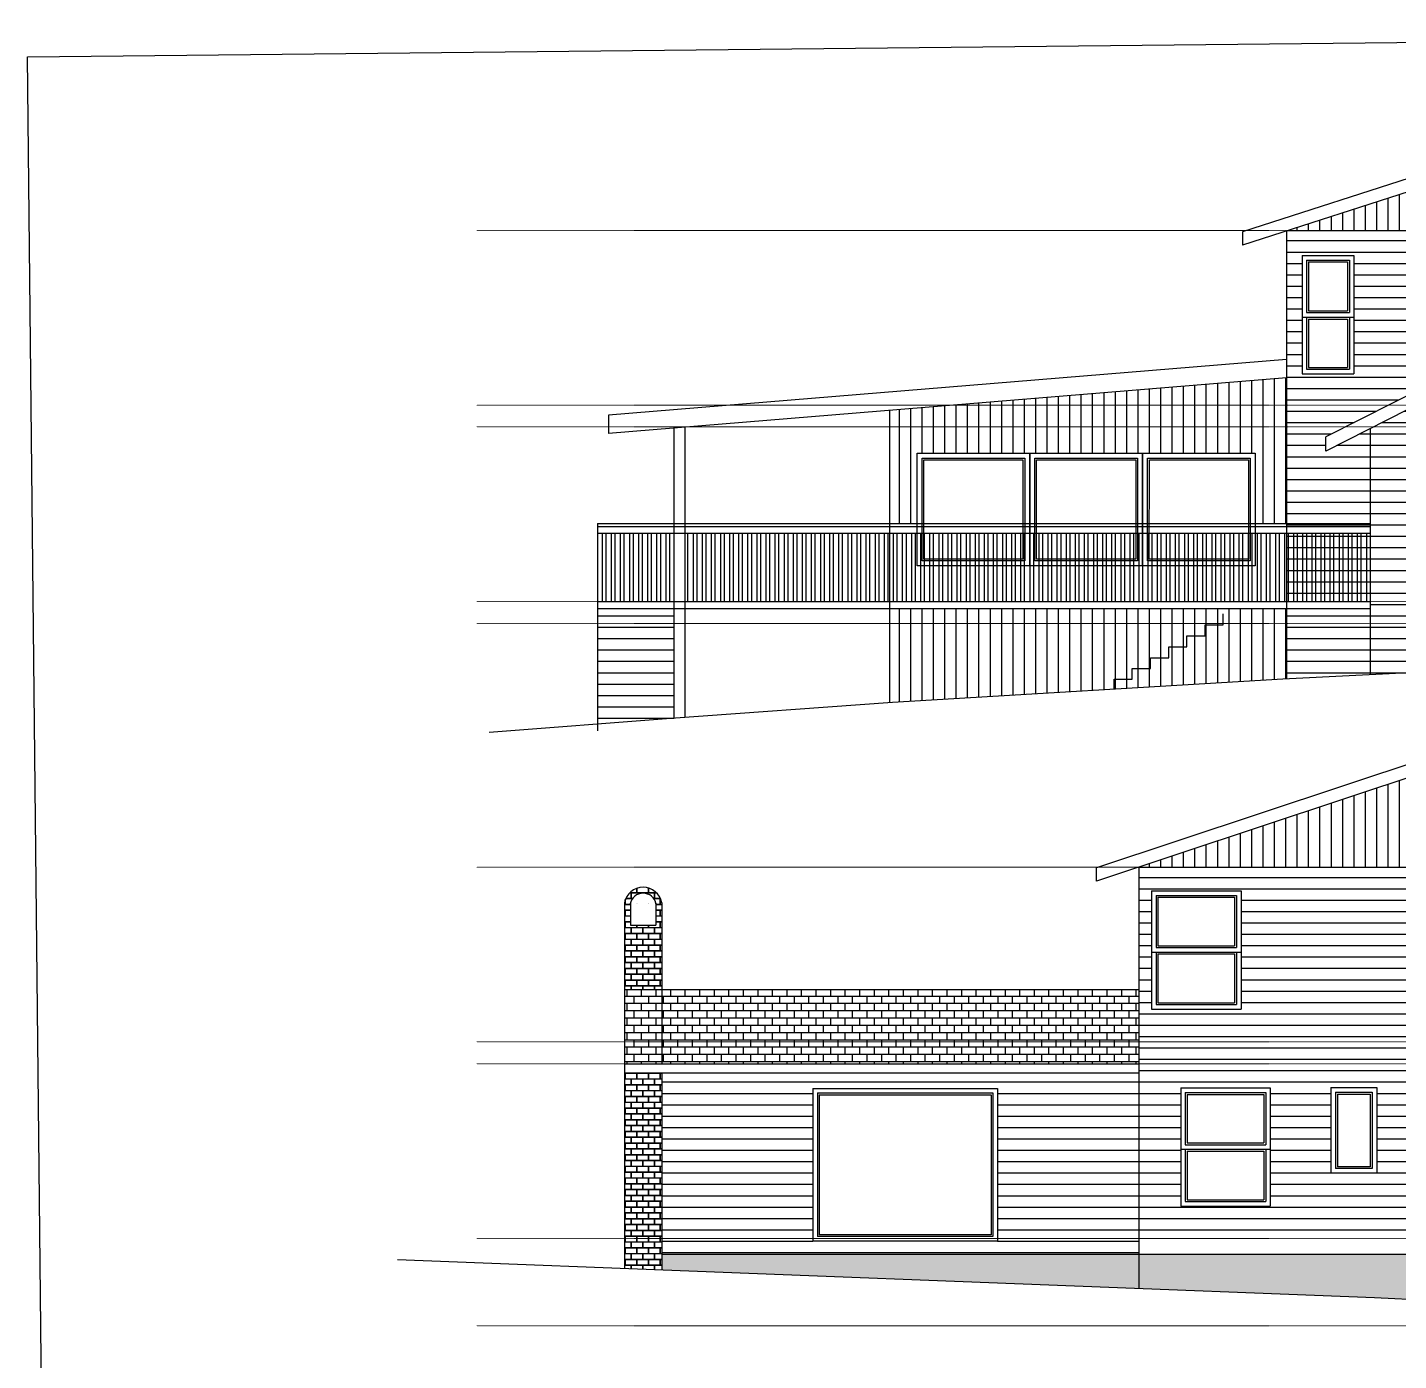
# Model space of a CAD drawing. Header units: inches. Extents: x 1543 to 43489, y -26 to 5775.
# Drawn here: x 7490 to 8244, y 5042 to 5775 of the extents above; entities that cross this region are included whole.
import ezdxf

# ---------------------------------------------------------------- set-up
doc = ezdxf.new("R2010")
doc.units = ezdxf.units.IN
doc.header["$LTSCALE"] = 0.5
doc.header["$MEASUREMENT"] = 0
doc.linetypes.add('Grid Line 1_2_', pattern=[0.875, 0.5, -0.125, 0.125, -0.125])
doc.layers.add('A-GENM', color=13, linetype='Continuous', lineweight=9)
picture_1 = doc.add_image_def('image1.png', size_in_pixel=(1835, 1378))
pattern_1 = [(90, (-27624.061, 3926.181), (-6.25, 0), [])]
pattern_2 = [(180, (-27624.061, 3926.181), (-4e-16, -6.25), [])]

msp = doc.modelspace()

# ---------------------------------------------------------------- hatches: boundary and pattern name
h = msp.add_hatch()
h.set_pattern_fill('ANSI31', scale=50, angle=45)
h.set_pattern_definition(pattern_1)
h.paths.add_polyline_path([(8340.2, 5713.64), (8183.29, 5663.04), (8497.12, 5663.04)])
h = msp.add_hatch()
h.set_pattern_fill('ANSI31', scale=50, angle=135)
h.set_pattern_definition(pattern_2)
h.paths.add_polyline_path([(8438.62, 5654.04), (8493.13, 5654.04), (8493.13, 5567.04), (8497.12, 5567.04), (8497.12, 5663.04), (8183.29, 5663.04), (8182.55, 5662.81), (8182.55, 5567.04), (8238.59, 5567.04), (8300.55, 5598.48), (8362.52, 5567.04), (8438.62, 5567.04)])
h.paths.add_polyline_path([(8379.81, 5649.1), (8425.3, 5649.1), (8425.3, 5584.11), (8379.81, 5584.1)], flags=16)
h.paths.add_polyline_path([(8382.32, 5646.59), (8422.79, 5646.59), (8422.79, 5617), (8382.32, 5617)], flags=0)
h.paths.add_polyline_path([(8383.32, 5645.6), (8421.79, 5645.6), (8421.79, 5617.99), (8383.32, 5617.99)], flags=0)
h.paths.add_polyline_path([(8422.79, 5614.58), (8422.79, 5586.62), (8382.32, 5586.61), (8382.32, 5614.58)], flags=0)
h.paths.add_polyline_path([(8383.32, 5613.58), (8421.79, 5613.58), (8421.79, 5587.61), (8383.32, 5587.6)], flags=0)
h.paths.add_polyline_path([(8219.6, 5584.23), (8191.11, 5584.23), (8191.11, 5649.24), (8219.6, 5649.24)], flags=16)
h.paths.add_polyline_path([(8217.1, 5617.85), (8193.61, 5617.85), (8193.61, 5646.74), (8217.1, 5646.74)], flags=0)
h.paths.add_polyline_path([(8217.1, 5615.35), (8217.1, 5586.73), (8193.61, 5586.73), (8193.61, 5615.35)], flags=0)
h.paths.add_polyline_path([(8216.1, 5618.85), (8194.61, 5618.85), (8194.61, 5645.74), (8216.1, 5645.74)], flags=0)
h.paths.add_polyline_path([(8216.1, 5614.36), (8216.1, 5587.73), (8194.61, 5587.73), (8194.61, 5614.36)], flags=0)
h.paths.add_polyline_path([(8228.46, 5554.06), (8204.17, 5541.73), (8204.17, 5549.58), (8214.94, 5555.04), (8182.55, 5555.04), (8182.55, 5501.88), (8228.46, 5501.88)])
h.paths.add_polyline_path([(8238.59, 5567.04), (8182.55, 5567.04), (8182.55, 5555.04), (8214.94, 5555.04)])
h.paths.add_polyline_path([(8497.12, 5567.04), (8493.13, 5567.04), (8438.62, 5567.04), (8362.52, 5567.04), (8386.17, 5555.04), (8497.12, 5555.04)])
h.paths.add_polyline_path([(8438.21, 5555.04), (8386.17, 5555.04), (8396.94, 5549.58), (8396.94, 5541.73), (8372.26, 5554.25), (8372.26, 5459.03), (8438.21, 5459.03)])
h.paths.add_polyline_path([(8425.3, 5540.91), (8425.3, 5475.91), (8379.81, 5475.9), (8379.81, 5540.91)], flags=16)
h.paths.add_polyline_path([(8422.79, 5538.4), (8422.79, 5508.8), (8382.32, 5508.8), (8382.32, 5538.4)], flags=0)
h.paths.add_polyline_path([(8421.79, 5537.4), (8421.79, 5509.8), (8383.32, 5509.8), (8383.32, 5537.4)], flags=0)
h.paths.add_polyline_path([(8422.79, 5506.38), (8422.79, 5478.42), (8382.32, 5478.41), (8382.32, 5506.38)], flags=0)
h.paths.add_polyline_path([(8421.79, 5505.39), (8421.79, 5479.42), (8383.32, 5479.41), (8383.32, 5505.39)], flags=0)
h.paths.add_polyline_path([(8438.21, 5447.04), (8372.26, 5447.04), (8372.26, 5425.45), (8438.21, 5428.07)])
h.paths.add_polyline_path([(8438.21, 5459.03), (8372.26, 5459.03), (8372.26, 5447.04), (8438.21, 5447.04)])
h.paths.add_polyline_path([(8228.46, 5447.04), (8182.55, 5447.04), (8182.55, 5416.42), (8228.46, 5418.78)])
h.paths.add_polyline_path([(8228.46, 5455.04), (8182.55, 5455.04), (8182.55, 5447.04), (8228.46, 5447.04)])
h = msp.add_hatch()
h.set_pattern_fill('ANSI31', scale=50, angle=135)
h.set_pattern_definition(pattern_2)
h.paths.add_polyline_path([(8300.55, 5590.63), (8254.05, 5567.04), (8347.06, 5567.04)])
h.paths.add_polyline_path([(8347.06, 5567.04), (8254.05, 5567.04), (8230.4, 5555.04), (8370.71, 5555.04)])
h.paths.add_polyline_path([(8372.26, 5554.25), (8370.71, 5555.04), (8230.4, 5555.04), (8204.17, 5541.73), (8204.17, 5549.58), (8214.94, 5555.04), (8182.55, 5555.04), (8182.55, 5459.03), (8228.46, 5459.03), (8228.46, 5455.04), (8182.55, 5455.04), (8182.55, 5447.04), (8372.26, 5447.04)])
h.paths.add_polyline_path([(8318.84, 5541.32), (8318.84, 5496.31), (8281.83, 5496.31), (8281.83, 5541.32)], flags=16)
h.paths.add_polyline_path([(8316.33, 5538.81), (8316.33, 5519.07), (8284.34, 5519.07), (8284.34, 5538.81)], flags=0)
h.paths.add_polyline_path([(8315.33, 5537.82), (8315.33, 5520.07), (8285.33, 5520.07), (8285.33, 5537.82)], flags=0)
h.paths.add_polyline_path([(8316.33, 5516.56), (8316.33, 5498.82), (8284.34, 5498.82), (8284.34, 5516.56)], flags=0)
h.paths.add_polyline_path([(8315.33, 5515.56), (8315.33, 5499.82), (8285.33, 5499.82), (8285.33, 5515.56)], flags=0)
h.paths.add_polyline_path([(8372.26, 5447.04), (8228.46, 5447.04), (8228.46, 5418.78), (8310.28, 5422.99), (8372.26, 5425.45)])
h = msp.add_hatch()
h.set_pattern_fill('ANSI31', scale=50, angle=45)
h.set_pattern_definition(pattern_1)
h.paths.add_polyline_path([(8182.55, 5555.04), (7964.33, 5555.04), (7964.33, 5501.88), (7979.39, 5501.88), (7979.39, 5540.68), (8041.38, 5540.68), (8103.37, 5540.68), (8165.36, 5540.68), (8165.36, 5501.88), (8182.55, 5501.88)])
h.paths.add_polyline_path([(8182.55, 5567.04), (8000.58, 5567.04), (7964.33, 5564.07), (7964.33, 5555.04), (8182.55, 5555.04)])
h.paths.add_polyline_path([(8182.55, 5581.96), (8000.58, 5567.04), (8182.55, 5567.04)])
h.paths.add_polyline_path([(8107.74, 5428.18), (8117.75, 5428.18), (8117.75, 5434.18), (8127.77, 5434.18), (8127.77, 5440.19), (8137.78, 5440.19), (8137.78, 5446.2), (8147.79, 5446.2), (8147.79, 5447.04), (7964.33, 5447.04), (7964.33, 5403.35), (7965.9, 5403.47), (8087.73, 5410.76), (8087.73, 5416.4), (8097.75, 5416.4), (8097.75, 5422.17), (8107.74, 5422.17)])
h.paths.add_polyline_path([(8182.55, 5455.04), (7964.33, 5455.04), (7964.33, 5447.04), (8182.55, 5447.04)])
h.paths.add_polyline_path([(8182.55, 5447.04), (8147.79, 5447.04), (8147.79, 5446.2), (8137.78, 5446.2), (8137.78, 5440.19), (8127.77, 5440.19), (8127.77, 5434.18), (8117.75, 5434.18), (8117.75, 5428.18), (8107.74, 5428.18), (8107.74, 5422.17), (8097.75, 5422.17), (8097.75, 5416.4), (8087.73, 5416.4), (8087.73, 5410.76), (8180.59, 5416.32), (8182.55, 5416.42)])
h = msp.add_hatch()
h.set_pattern_fill('ANSI31', scale=50, angle=135)
h.set_pattern_definition(pattern_2)
h.paths.add_polyline_path([(7845.65, 5447.04), (7803.62, 5447.04), (7803.62, 5391.65), (7843.98, 5394.76), (7845.65, 5394.88)])
h.paths.add_polyline_path([(7845.65, 5455.04), (7803.62, 5455.04), (7803.62, 5447.04), (7845.65, 5447.04)])
h = msp.add_hatch()
h.set_pattern_fill('ANSI31', scale=50, angle=45)
h.set_pattern_definition(pattern_1)
h.paths.add_polyline_path([(8258.55, 5365.23), (8101.27, 5312.96), (8415.84, 5312.96)])
h = msp.add_hatch()
h.set_pattern_fill('ANSI31', scale=50, angle=135)
h.set_pattern_definition(pattern_2)
h.paths.add_polyline_path([(8415.84, 5312.96), (8101.27, 5312.96), (8101.27, 5216.96), (8608.03, 5216.96), (8415.84, 5232.95)])
h.paths.add_polyline_path([(8248.39, 5300.02), (8297.38, 5300.02), (8297.38, 5242.02), (8248.37, 5242.02)], flags=16)
h.paths.add_polyline_path([(8294.87, 5268.64), (8294.87, 5244.53), (8250.89, 5244.53), (8250.89, 5268.64)], flags=0)
h.paths.add_polyline_path([(8251.89, 5267.64), (8293.87, 5267.64), (8293.87, 5245.53), (8251.88, 5245.53)], flags=0)
h.paths.add_polyline_path([(8250.89, 5271.15), (8250.9, 5297.51), (8294.87, 5297.51), (8294.87, 5271.15)], flags=0)
h.paths.add_polyline_path([(8251.89, 5272.15), (8251.89, 5296.51), (8293.87, 5296.51), (8293.87, 5272.15)], flags=0)
h.paths.add_polyline_path([(8157.54, 5235.01), (8108.28, 5235.01), (8108.28, 5300.02), (8157.54, 5300.02)], flags=16)
h.paths.add_polyline_path([(8155.03, 5266.33), (8155.03, 5237.52), (8110.79, 5237.52), (8110.79, 5266.33)], flags=0)
h.paths.add_polyline_path([(8154.03, 5238.52), (8111.79, 5238.52), (8111.79, 5265.33), (8154.03, 5265.33)], flags=0)
h.paths.add_polyline_path([(8155.03, 5268.84), (8110.79, 5268.84), (8110.79, 5297.51), (8155.03, 5297.51)], flags=0)
h.paths.add_polyline_path([(8154.03, 5269.84), (8111.79, 5269.84), (8111.79, 5296.51), (8154.03, 5296.51)], flags=0)
h.paths.add_polyline_path([(8359.25, 5300.02), (8408.24, 5300.02), (8408.24, 5242.02), (8359.23, 5242.02)], flags=16)
h.paths.add_polyline_path([(8405.73, 5268.64), (8405.73, 5244.53), (8361.74, 5244.53), (8361.75, 5268.64)], flags=0)
h.paths.add_polyline_path([(8361.75, 5271.15), (8361.76, 5297.51), (8405.73, 5297.51), (8405.73, 5271.15)], flags=0)
h.paths.add_polyline_path([(8362.74, 5267.64), (8404.73, 5267.64), (8404.73, 5245.53), (8362.74, 5245.53)], flags=0)
h.paths.add_polyline_path([(8362.75, 5272.15), (8362.75, 5296.51), (8404.73, 5296.51), (8404.73, 5272.15)], flags=0)
h.paths.add_polyline_path([(8608.03, 5216.96), (8101.27, 5216.96), (8101.27, 5204.96), (8752.17, 5204.96)])
h.paths.add_polyline_path([(8722.79, 5204.96), (8101.27, 5204.96), (8101.27, 5108.95), (8722.79, 5108.95)])
h.paths.add_polyline_path([(8342.26, 5138.54), (8295.27, 5138.54), (8295.27, 5191.79), (8342.26, 5191.79)], flags=16)
h.paths.add_polyline_path([(8339.75, 5141.05), (8297.78, 5141.05), (8297.78, 5189.28), (8339.75, 5189.28)], flags=0)
h.paths.add_polyline_path([(8338.76, 5142.05), (8298.78, 5142.05), (8298.78, 5188.28), (8338.76, 5188.28)], flags=0)
h.paths.add_polyline_path([(8511.15, 5191.79), (8552.42, 5191.79), (8552.42, 5138.53), (8511.15, 5138.53)], flags=16)
h.paths.add_polyline_path([(8513.66, 5189.28), (8549.9, 5189.28), (8549.9, 5141.04), (8513.66, 5141.04)], flags=0)
h.paths.add_polyline_path([(8514.66, 5188.28), (8548.91, 5188.28), (8548.91, 5142.03), (8514.66, 5142.03)], flags=0)
h.paths.add_polyline_path([(8277.25, 5144.85), (8252.12, 5144.85), (8252.12, 5191.83), (8277.25, 5191.83)], flags=16)
h.paths.add_polyline_path([(8274.74, 5147.36), (8254.63, 5147.36), (8254.63, 5189.32), (8274.74, 5189.32)], flags=0)
h.paths.add_polyline_path([(8273.75, 5148.35), (8255.62, 5148.35), (8255.62, 5188.33), (8273.75, 5188.33)], flags=0)
h.paths.add_polyline_path([(8232.12, 5144.85), (8206.98, 5144.85), (8206.98, 5191.83), (8232.12, 5191.83)], flags=16)
h.paths.add_polyline_path([(8229.61, 5147.36), (8209.49, 5147.36), (8209.49, 5189.32), (8229.61, 5189.32)], flags=0)
h.paths.add_polyline_path([(8228.61, 5148.35), (8210.49, 5148.35), (8210.49, 5188.33), (8228.61, 5188.33)], flags=0)
h.paths.add_polyline_path([(8643.63, 5191.79), (8684.9, 5191.79), (8684.9, 5138.53), (8643.63, 5138.53)], flags=16)
h.paths.add_polyline_path([(8646.14, 5189.28), (8682.39, 5189.28), (8682.39, 5141.04), (8646.14, 5141.04)], flags=0)
h.paths.add_polyline_path([(8647.14, 5188.28), (8681.39, 5188.28), (8681.39, 5142.03), (8647.14, 5142.03)], flags=0)
h.paths.add_polyline_path([(8173.61, 5126.64), (8124.35, 5126.64), (8124.35, 5191.65), (8173.61, 5191.65)], flags=16)
h.paths.add_polyline_path([(8171.1, 5157.96), (8171.1, 5129.15), (8126.86, 5129.15), (8126.86, 5157.96)], flags=0)
h.paths.add_polyline_path([(8171.1, 5160.47), (8126.86, 5160.47), (8126.86, 5189.14), (8171.1, 5189.14)], flags=0)
h.paths.add_polyline_path([(8170.1, 5130.15), (8127.86, 5130.15), (8127.86, 5156.97), (8170.1, 5156.97)], flags=0)
h.paths.add_polyline_path([(8170.1, 5161.47), (8127.86, 5161.47), (8127.86, 5188.15), (8170.1, 5188.15)], flags=0)
h = msp.add_hatch()
h.set_pattern_fill('AR-B816C', color=247, scale=0.4)
h.set_pattern_definition([(0, (-27624.061, 3926.1807), (3.2, 3.2), [6.25, -0.15]), (0, (-27627.261, 3926.3307), (3.2, 3.2), [6.25, -0.15]), (90, (-27624.061, 3926.1807), (-3.2, 3.2), [-3.35, 3.05]), (90, (-27624.211, 3926.1807), (-3.2, 3.2), [-3.35, 3.05])])
edge = h.paths.add_edge_path()
edge.add_arc((7828.78, 5291.52), 10.43, 10.3945, 169.6055)
edge.add_line((7818.52, 5293.4), (7818.52, 5245.58))
edge.add_line((7818.52, 5245.58), (7839.04, 5245.58))
edge.add_line((7839.04, 5245.58), (7839.04, 5293.4))
edge = h.paths.add_edge_path(flags=16)
edge.add_line((7821.77, 5281.23), (7821.77, 5293.08))
edge.add_arc((7828.78, 5291.52), 7.19, 12.52956, 167.47044, ccw=False)
edge.add_line((7835.8, 5293.08), (7835.8, 5281.23))
edge.add_line((7835.8, 5281.23), (7821.77, 5281.23))
h.paths.add_polyline_path([(7839.04, 5199.95), (7818.52, 5199.95), (7818.52, 5108.95), (7839.04, 5108.95)])
h.paths.add_polyline_path([(7839.04, 5108.95), (7818.52, 5108.95), (7818.52, 5092.28), (7839, 5091.49), (7839.04, 5096.22), (7839.04, 5100.06)])
h = msp.add_hatch()
h.set_pattern_fill('AR-B816', color=247, scale=0.5)
h.set_pattern_definition([(0, (-27624.061, 3926.1807), (0, 4), []), (90, (-27624.061, 3926.1807), (-4, 4), [4, -4])])
h.paths.add_polyline_path([(8101.27, 5245.58), (7839.04, 5245.58), (7839.04, 5216.96), (8101.27, 5216.96)])
h.paths.add_polyline_path([(8101.27, 5216.96), (7839.04, 5216.96), (7839.04, 5204.96), (8101.27, 5204.96)])
h.paths.add_polyline_path([(7839.04, 5216.96), (7818.52, 5216.96), (7818.52, 5204.96), (7839.04, 5204.96)])
h.paths.add_polyline_path([(7839.04, 5245.58), (7818.52, 5245.58), (7818.52, 5216.96), (7839.04, 5216.96)])
h = msp.add_hatch()
h.set_pattern_fill('ANSI31', scale=50, angle=135)
h.set_pattern_definition(pattern_2)
h.paths.add_polyline_path([(7839.04, 5108.95), (7922.11, 5108.95), (7922.11, 5191.44), (8023.6, 5191.44), (8023.6, 5108.95), (8101.27, 5108.95), (8101.27, 5199.95), (7839.04, 5199.95)])
h.paths.add_polyline_path([(7839.04, 5108.95), (7839.04, 5100.06), (8101.27, 5100.06), (8101.27, 5108.95), (8023.6, 5108.95), (8023.6, 5107.43), (7922.11, 5107.43), (7922.11, 5108.95)])
h = msp.add_hatch()
h.set_pattern_fill('AR-CONC', scale=0.4)
h.set_pattern_definition([(50, (-27624.061, 3926.1807), (2.86904073, -0.25100854), [0.3, -3.3]), (355, (-27624.061, 3926.1807), (-0.55500533, 3.00876853), [0.24, -2.64]), (100.4514445, (-27623.8218, 3926.1598), (2.31403539, 2.75775996), [0.25496077, -2.80456845]), (46.1842, (-27624.061, 3926.9807), (4.26896532, -0.66207712), [0.45, -4.95]), (96.635635, (-27623.705, 3926.9256), (3.7386478, 3.8964744), [0.38244137, -4.20685504]), (351.184164, (-27624.061, 3926.9807), (3.7386478, 3.8964744), [0.36, -3.96]), (21, (-27623.661, 3926.7807), (2.38762821, -1.61047556), [0.3, -3.3]), (326, (-27623.661, 3926.7807), (0.97326133, 2.90060018), [0.24, -2.64]), (71.451445, (-27623.462, 3926.6465), (3.3608895, 1.29012461), [0.25496076, -2.80456845]), (37.5, (-27624.0609, 3926.1807), (0.04863942, 1.331575415), [0, -2.608, 0, -2.68, 0, -2.65]), (7.5, (-27624.061, 3926.1807), (1.05227815, 1.57764685), [0, -1.528, 0, -2.548, 0, -1.01]), (327.5, (-27624.9529, 3926.1807), (2.135289745, -0.090219487), [0, -1, 0, -3.12, 0, -4.14]), (317.5, (-27625.353, 3926.1807), (2.33274468, 0.40041993), [0, -1.3, 0, -2.072, 0, -2.94])])
h.paths.add_polyline_path([(8722.79, 5100.06), (8101.27, 5100.06), (8101.27, 5081.3), (8230.98, 5076.27), (8527.56, 5060.95), (8722.79, 5060.95)])
h.paths.add_polyline_path([(8101.27, 5100.06), (7839.04, 5100.06), (7839.04, 5091.49), (8101.27, 5081.3)])
h.paths.add_polyline_path([(8722.79, 5060.95), (8527.56, 5060.95), (8586.2, 5057.93), (8722.79, 5047.88)])

# ---------------------------------------------------------------- linework, layer by layer
at = {"color": 2}
for p, q in [((8340.2, 5720.98), (8158.42, 5662.37)), ((8340.2, 5713.64), (8158.42, 5655.02)), ((8158.42, 5662.37), (8158.42, 5655.02)), ((8182.55, 5663.04), (8182.55, 5416.42)), ((8183.29, 5663.04), (8506.02, 5663.04)), ((8191.11, 5649.24), (8219.6, 5649.24)), ((8191.11, 5649.24), (8191.11, 5584.23)), ((8219.6, 5649.24), (8219.6, 5584.23)), ((8193.61, 5646.74), (8193.61, 5617.85)), ((8193.61, 5646.74), (8217.1, 5646.74)), ((8194.61, 5645.74), (8194.61, 5618.85)), ((8194.61, 5645.74), (8216.1, 5645.74)), ((8216.1, 5645.74), (8216.1, 5618.85)), ((8217.1, 5646.74), (8217.1, 5617.85)), ((8193.61, 5617.85), (8217.1, 5617.85)), ((8194.61, 5618.85), (8216.1, 5618.85)), ((8191.11, 5615.35), (8219.6, 5615.35)), ((8193.61, 5615.35), (8193.61, 5586.73)), ((8194.61, 5614.36), (8194.61, 5587.73)), ((8194.61, 5614.36), (8216.1, 5614.36)), ((8216.1, 5614.36), (8216.1, 5587.73)), ((8217.1, 5615.35), (8217.1, 5586.73)), ((8300.55, 5598.48), (8204.17, 5549.58)), ((8182.55, 5592.01), (7809.77, 5561.44)), ((8193.61, 5586.73), (8217.1, 5586.73)), ((8194.61, 5587.73), (8216.1, 5587.73)), ((8300.55, 5590.63), (8204.17, 5541.73)), ((8182.55, 5581.96), (7809.77, 5551.39)), ((8191.11, 5584.23), (8219.6, 5584.23)), ((7964.33, 5564.07), (7964.33, 5403.35)), ((7809.77, 5561.44), (7809.77, 5551.39)), ((7845.65, 5554.12), (7845.65, 5394.88)), ((7851.64, 5554.55), (7851.64, 5395.31)), ((8204.17, 5541.73), (8204.17, 5549.58)), ((8228.46, 5554.06), (8228.46, 5418.78)), ((7979.38, 5478.68), (7979.39, 5540.68)), ((7979.39, 5540.68), (8041.38, 5540.68)), ((7982.14, 5481.44), (7982.15, 5537.93)), ((7982.15, 5537.93), (8038.62, 5537.93)), ((7983.13, 5482.43), (7983.14, 5536.93)), ((7983.14, 5536.93), (8037.63, 5536.93)), ((8037.63, 5536.93), (8037.63, 5482.43)), ((8038.62, 5537.93), (8038.62, 5481.44)), ((8041.37, 5478.68), (8041.38, 5540.68)), ((8041.38, 5540.68), (8041.38, 5478.68)), ((8041.38, 5540.68), (8103.37, 5540.68)), ((8044.13, 5481.44), (8044.14, 5537.93)), ((8044.14, 5537.93), (8100.61, 5537.93)), ((8045.12, 5482.43), (8045.13, 5536.93)), ((8045.13, 5536.93), (8099.62, 5536.93)), ((8099.62, 5536.93), (8099.62, 5482.43)), ((8100.61, 5537.93), (8100.61, 5481.44)), ((8103.36, 5478.68), (8103.37, 5540.68)), ((8103.37, 5540.68), (8103.37, 5478.68)), ((8103.37, 5540.68), (8165.36, 5540.68)), ((8106.12, 5481.44), (8106.13, 5537.93)), ((8106.13, 5537.93), (8162.6, 5537.93)), ((8107.11, 5482.43), (8107.12, 5536.93)), ((8107.12, 5536.93), (8161.61, 5536.93)), ((8161.61, 5536.93), (8161.61, 5482.43)), ((8162.6, 5537.93), (8162.6, 5481.44)), ((8165.36, 5540.68), (8165.36, 5478.68)), ((7803.62, 5501.88), (7803.62, 5388)), ((8228.47, 5496.37), (8228.47, 5459.03)), ((8038.62, 5481.44), (7982.14, 5481.44)), ((8037.63, 5482.43), (7983.13, 5482.43)), ((8100.61, 5481.44), (8044.13, 5481.44)), ((8099.62, 5482.43), (8045.12, 5482.43)), ((8162.6, 5481.44), (8106.12, 5481.44)), ((8161.61, 5482.43), (8107.11, 5482.43)), ((8041.38, 5478.68), (7979.38, 5478.68)), ((8103.37, 5478.68), (8041.37, 5478.68)), ((8165.36, 5478.68), (8103.36, 5478.68)), ((8228.46, 5459.03), (8228.46, 5455.04)), ((8147.79, 5446.2), (8147.79, 5452.2)), ((8137.78, 5440.19), (8137.78, 5446.2)), ((8137.78, 5446.2), (8147.79, 5446.2)), ((8127.77, 5434.18), (8127.77, 5440.19)), ((8127.77, 5440.19), (8137.78, 5440.19)), ((8117.75, 5428.18), (8117.75, 5434.18)), ((8117.75, 5434.18), (8127.77, 5434.18)), ((8097.75, 5416.4), (8097.75, 5422.17)), ((8097.75, 5422.17), (8107.74, 5422.17)), ((8107.74, 5422.17), (8107.74, 5428.18)), ((8107.74, 5428.18), (8117.75, 5428.18)), ((8310.28, 5422.99), (8180.59, 5416.32)), ((8180.59, 5416.32), (7965.9, 5403.47)), ((8087.73, 5410.76), (8087.73, 5416.4)), ((8087.73, 5416.4), (8097.75, 5416.4)), ((7965.9, 5403.47), (7843.98, 5394.76)), ((7843.98, 5394.76), (7744.16, 5387.06)), ((8258.55, 5372.61), (8078.07, 5312.63)), ((8258.55, 5365.23), (8078.07, 5305.25)), ((8078.07, 5305.25), (8078.07, 5312.63)), ((8101.27, 5312.96), (8101.27, 5081.3)), ((8101.27, 5312.96), (8415.84, 5312.96)), ((7818.52, 5293.4), (7818.52, 5092.28)), ((7821.77, 5293.4), (7821.77, 5281.23)), ((7835.8, 5293.4), (7835.8, 5281.23)), ((7839.04, 5293.4), (7839.04, 5204.96)), ((8108.28, 5300.02), (8157.54, 5300.02)), ((8108.28, 5300.02), (8108.28, 5235.01)), ((8110.79, 5297.51), (8110.79, 5268.84)), ((8110.79, 5297.51), (8155.03, 5297.51)), ((8111.79, 5296.51), (8111.79, 5269.84)), ((8111.79, 5296.51), (8154.03, 5296.51)), ((8154.03, 5296.51), (8154.03, 5269.84)), ((8155.03, 5297.51), (8155.03, 5268.84)), ((8157.54, 5300.02), (8157.54, 5235.02)), ((7821.77, 5281.23), (7835.8, 5281.23)), ((8108.28, 5266.33), (8157.54, 5266.33)), ((8110.79, 5268.84), (8155.03, 5268.84)), ((8110.79, 5266.33), (8110.79, 5237.52)), ((8111.79, 5269.84), (8154.03, 5269.84)), ((8111.79, 5265.33), (8154.03, 5265.33)), ((8111.79, 5265.33), (8111.79, 5238.52)), ((8154.03, 5265.33), (8154.03, 5238.52)), ((8155.03, 5266.33), (8155.03, 5237.52)), ((8101.27, 5245.58), (7818.52, 5245.58)), ((8108.28, 5235.01), (8157.54, 5235.01)), ((8110.79, 5237.52), (8155.03, 5237.52)), ((8111.79, 5238.52), (8154.03, 5238.52)), ((7818.52, 5204.96), (8101.27, 5204.96)), ((7818.52, 5199.95), (8101.27, 5199.95)), ((7839.04, 5199.95), (7839.04, 5091.49)), ((7922.11, 5191.44), (8023.6, 5191.44)), ((7922.11, 5191.44), (7922.11, 5107.43)), ((7924.62, 5188.93), (8021.09, 5188.93)), ((7924.62, 5188.93), (7924.62, 5109.94)), ((7925.61, 5187.94), (8020.1, 5187.94)), ((7925.61, 5187.94), (7925.61, 5110.94)), ((8020.1, 5187.94), (8020.1, 5110.94)), ((8021.09, 5188.93), (8021.09, 5109.94)), ((8023.6, 5191.44), (8023.6, 5107.43)), ((8124.35, 5191.65), (8173.61, 5191.65)), ((8124.35, 5191.65), (8124.35, 5126.64)), ((8126.86, 5189.14), (8171.1, 5189.14)), ((8126.86, 5189.14), (8126.86, 5160.47)), ((8127.86, 5188.15), (8170.1, 5188.15)), ((8127.86, 5188.15), (8127.86, 5161.47)), ((8170.1, 5188.15), (8170.1, 5161.47)), ((8171.1, 5189.14), (8171.1, 5160.47)), ((8173.61, 5191.65), (8173.61, 5126.66)), ((8206.98, 5191.83), (8232.12, 5191.83)), ((8206.98, 5191.83), (8206.98, 5144.85)), ((8209.49, 5189.32), (8209.49, 5147.36)), ((8209.49, 5189.32), (8229.61, 5189.32)), ((8210.49, 5188.33), (8210.49, 5148.35)), ((8210.49, 5188.33), (8228.61, 5188.33)), ((8228.61, 5188.33), (8228.61, 5148.35)), ((8229.61, 5189.32), (8229.61, 5147.36)), ((8232.12, 5191.83), (8232.12, 5144.85)), ((8124.35, 5157.96), (8173.61, 5157.96)), ((8126.86, 5160.47), (8171.1, 5160.47)), ((8126.86, 5157.96), (8126.86, 5129.15)), ((8127.86, 5161.47), (8170.1, 5161.47)), ((8127.86, 5156.97), (8127.86, 5130.15)), ((8127.86, 5156.97), (8170.1, 5156.97)), ((8170.1, 5156.97), (8170.1, 5130.15)), ((8171.1, 5157.96), (8171.1, 5129.15)), ((8232.12, 5144.85), (8206.98, 5144.85)), ((8229.61, 5147.36), (8209.49, 5147.36)), ((8228.61, 5148.35), (8210.49, 5148.35)), ((8126.86, 5129.15), (8171.1, 5129.15)), ((8127.86, 5130.15), (8170.1, 5130.15)), ((8124.35, 5126.64), (8173.61, 5126.64)), ((8023.6, 5107.43), (7922.11, 5107.43)), ((8021.09, 5109.94), (7924.62, 5109.94)), ((8020.1, 5110.94), (7925.61, 5110.94)), ((8230.98, 5076.27), (7693.66, 5097.13)), ((8722.79, 5100.06), (7839.04, 5100.06)), ((8586.2, 5057.93), (8230.98, 5076.27))]:
    msp.add_line(p, q, dxfattribs=at)
at = {"color": 233}
for p, q in [((7803.62, 5501.88), (8228.46, 5501.88)), ((7803.62, 5500.37), (8228.46, 5500.37)), ((8228.46, 5496.37), (7803.62, 5496.37)), ((7806.2, 5496.37), (7806.2, 5459.03)), ((7808.22, 5496.37), (7808.22, 5459.03)), ((7811.21, 5496.37), (7811.21, 5459.03)), ((7813.23, 5496.37), (7813.23, 5459.03)), ((7816.2, 5496.37), (7816.2, 5459.03)), ((7818.22, 5496.37), (7818.22, 5459.03)), ((7821.2, 5496.37), (7821.2, 5459.03)), ((7821.2, 5496.37), (7821.2, 5459.03)), ((7823.23, 5496.37), (7823.23, 5459.03)), ((7823.23, 5496.37), (7823.23, 5459.03)), ((7826.21, 5496.37), (7826.21, 5459.03)), ((7828.24, 5496.37), (7828.24, 5459.03)), ((7831.2, 5496.37), (7831.2, 5459.03)), ((7833.23, 5496.37), (7833.23, 5459.03)), ((7836.21, 5496.37), (7836.21, 5459.03)), ((7838.24, 5496.37), (7838.24, 5459.03)), ((7841.22, 5496.37), (7841.22, 5459.03)), ((7843.25, 5496.37), (7843.25, 5459.03)), ((7853.25, 5496.37), (7853.25, 5459.03)), ((7853.25, 5496.37), (7853.25, 5459.03)), ((7856.23, 5496.37), (7856.23, 5459.03)), ((7858.26, 5496.37), (7858.26, 5459.03)), ((7861.22, 5496.37), (7861.22, 5459.03)), ((7863.25, 5496.37), (7863.25, 5459.03)), ((7866.23, 5496.37), (7866.23, 5459.03)), ((7868.26, 5496.37), (7868.26, 5459.03)), ((7871.24, 5496.37), (7871.24, 5459.03)), ((7873.27, 5496.37), (7873.27, 5459.03)), ((7876.23, 5496.37), (7876.23, 5459.03)), ((7878.26, 5496.37), (7878.26, 5459.03)), ((7881.24, 5496.37), (7881.24, 5459.03)), ((7883.27, 5496.37), (7883.27, 5459.03)), ((7886.25, 5496.37), (7886.25, 5459.03)), ((7888.28, 5496.37), (7888.28, 5459.03)), ((7891.24, 5496.37), (7891.24, 5459.03)), ((7893.27, 5496.37), (7893.27, 5459.03)), ((7896.25, 5496.37), (7896.25, 5459.03)), ((7896.25, 5496.37), (7896.25, 5459.03)), ((7898.28, 5496.37), (7898.28, 5459.03)), ((7898.28, 5496.37), (7898.28, 5459.03)), ((7901.26, 5496.37), (7901.26, 5459.03)), ((7903.28, 5496.37), (7903.28, 5459.03)), ((7906.25, 5496.37), (7906.25, 5459.03)), ((7908.27, 5496.37), (7908.27, 5459.03)), ((7911.26, 5496.37), (7911.26, 5459.03)), ((7913.28, 5496.37), (7913.28, 5459.03)), ((7916.27, 5496.37), (7916.27, 5459.03)), ((7918.29, 5496.37), (7918.29, 5459.03)), ((7921.26, 5496.37), (7921.26, 5459.03)), ((7923.28, 5496.37), (7923.28, 5459.03)), ((7926.27, 5496.37), (7926.27, 5459.03)), ((7928.29, 5496.37), (7928.29, 5459.03)), ((7931.27, 5496.37), (7931.27, 5459.03)), ((7933.3, 5496.37), (7933.3, 5459.03)), ((7936.26, 5496.37), (7936.26, 5459.03)), ((7938.29, 5496.37), (7938.29, 5459.03)), ((7941.27, 5496.37), (7941.27, 5459.03)), ((7941.27, 5496.37), (7941.27, 5459.03)), ((7943.3, 5496.37), (7943.3, 5459.03)), ((7943.3, 5496.37), (7943.3, 5459.03)), ((7946.28, 5496.37), (7946.28, 5459.03)), ((7948.31, 5496.37), (7948.31, 5459.03)), ((7951.27, 5496.37), (7951.27, 5459.03)), ((7953.3, 5496.37), (7953.3, 5459.03)), ((7956.28, 5496.37), (7956.28, 5459.03)), ((7958.31, 5496.37), (7958.31, 5459.03)), ((7961.29, 5496.37), (7961.29, 5459.03)), ((7963.32, 5496.37), (7963.32, 5459.03)), ((7966.28, 5496.37), (7966.28, 5459.03)), ((7968.31, 5496.37), (7968.31, 5459.03)), ((7971.29, 5496.37), (7971.29, 5459.03)), ((7973.32, 5496.37), (7973.32, 5459.03)), ((7976.3, 5496.37), (7976.3, 5459.03)), ((7978.33, 5496.37), (7978.33, 5459.03)), ((7981.29, 5496.37), (7981.29, 5459.03)), ((7983.32, 5496.37), (7983.32, 5459.03)), ((7986.3, 5496.37), (7986.3, 5459.03)), ((7986.3, 5496.37), (7986.3, 5459.03)), ((7988.33, 5496.37), (7988.33, 5459.03)), ((7988.33, 5496.37), (7988.33, 5459.03)), ((7991.31, 5496.37), (7991.31, 5459.03)), ((7993.34, 5496.37), (7993.34, 5459.03)), ((7996.3, 5496.37), (7996.3, 5459.03)), ((7998.33, 5496.37), (7998.33, 5459.03)), ((8001.31, 5496.37), (8001.31, 5459.03)), ((8003.34, 5496.37), (8003.34, 5459.03)), ((8006.32, 5496.37), (8006.32, 5459.03)), ((8008.35, 5496.37), (8008.35, 5459.03)), ((8011.31, 5496.37), (8011.31, 5459.03)), ((8013.34, 5496.37), (8013.34, 5459.03)), ((8016.32, 5496.37), (8016.32, 5459.03)), ((8018.34, 5496.37), (8018.34, 5459.03)), ((8021.33, 5496.37), (8021.33, 5459.03)), ((8023.35, 5496.37), (8023.35, 5459.03)), ((8026.32, 5496.37), (8026.32, 5459.03)), ((8028.34, 5496.37), (8028.34, 5459.03)), ((8031.33, 5496.37), (8031.33, 5459.03)), ((8031.33, 5496.37), (8031.33, 5459.03)), ((8033.35, 5496.37), (8033.35, 5459.03)), ((8033.35, 5496.37), (8033.35, 5459.03)), ((8036.34, 5496.37), (8036.34, 5459.03)), ((8038.36, 5496.37), (8038.36, 5459.03)), ((8041.33, 5496.37), (8041.33, 5459.03)), ((8043.35, 5496.37), (8043.35, 5459.03)), ((8046.33, 5496.37), (8046.33, 5459.03)), ((8048.36, 5496.37), (8048.36, 5459.03)), ((8051.34, 5496.37), (8051.34, 5459.03)), ((8053.37, 5496.37), (8053.37, 5459.03)), ((8056.33, 5496.37), (8056.33, 5459.03)), ((8058.36, 5496.37), (8058.36, 5459.03)), ((8061.34, 5496.37), (8061.34, 5459.03)), ((8063.37, 5496.37), (8063.37, 5459.03)), ((8066.35, 5496.37), (8066.35, 5459.03)), ((8068.38, 5496.37), (8068.38, 5459.03)), ((8071.34, 5496.37), (8071.34, 5459.03)), ((8073.37, 5496.37), (8073.37, 5459.03)), ((8076.35, 5496.37), (8076.35, 5459.03)), ((8076.35, 5496.37), (8076.35, 5459.03)), ((8078.38, 5496.37), (8078.38, 5459.03)), ((8078.38, 5496.37), (8078.38, 5459.03)), ((8081.36, 5496.37), (8081.36, 5459.03)), ((8083.39, 5496.37), (8083.39, 5459.03)), ((8086.35, 5496.37), (8086.35, 5459.03)), ((8088.38, 5496.37), (8088.38, 5459.03)), ((8091.36, 5496.37), (8091.36, 5459.03)), ((8093.39, 5496.37), (8093.39, 5459.03)), ((8096.37, 5496.37), (8096.37, 5459.03)), ((8098.4, 5496.37), (8098.4, 5459.03)), ((8101.36, 5496.37), (8101.36, 5459.03)), ((8103.39, 5496.37), (8103.39, 5459.03)), ((8106.37, 5496.37), (8106.37, 5459.03)), ((8108.4, 5496.37), (8108.4, 5459.03)), ((8111.38, 5496.37), (8111.38, 5459.03)), ((8113.41, 5496.37), (8113.41, 5459.03)), ((8116.37, 5496.37), (8116.37, 5459.03)), ((8118.4, 5496.37), (8118.4, 5459.03)), ((8121.38, 5496.37), (8121.38, 5459.03)), ((8121.38, 5496.37), (8121.38, 5459.03)), ((8123.4, 5496.37), (8123.4, 5459.03)), ((8123.4, 5496.37), (8123.4, 5459.03)), ((8126.39, 5496.37), (8126.39, 5459.03)), ((8128.41, 5496.37), (8128.41, 5459.03)), ((8131.38, 5496.37), (8131.38, 5459.03)), ((8133.4, 5496.37), (8133.4, 5459.03)), ((8136.39, 5496.37), (8136.39, 5459.03)), ((8138.41, 5496.37), (8138.41, 5459.03)), ((8141.4, 5496.37), (8141.4, 5459.03)), ((8143.42, 5496.37), (8143.42, 5459.03)), ((8146.39, 5496.37), (8146.39, 5459.03)), ((8148.41, 5496.37), (8148.41, 5459.03)), ((8151.39, 5496.37), (8151.39, 5459.03)), ((8153.42, 5496.37), (8153.42, 5459.03)), ((8156.4, 5496.37), (8156.4, 5459.03)), ((8158.43, 5496.37), (8158.43, 5459.03)), ((8161.39, 5496.37), (8161.39, 5459.03)), ((8163.42, 5496.37), (8163.42, 5459.03)), ((8166.4, 5496.37), (8166.4, 5459.03)), ((8166.4, 5496.37), (8166.4, 5459.03)), ((8168.43, 5496.37), (8168.43, 5459.03)), ((8168.43, 5496.37), (8168.43, 5459.03)), ((8171.41, 5496.37), (8171.41, 5459.03)), ((8173.44, 5496.37), (8173.44, 5459.03)), ((8176.4, 5496.37), (8176.4, 5459.03)), ((8178.43, 5496.37), (8178.43, 5459.03)), ((8181.41, 5496.37), (8181.41, 5459.03)), ((8183.44, 5496.37), (8183.44, 5459.03)), ((8186.42, 5496.37), (8186.42, 5459.03)), ((8188.45, 5496.37), (8188.45, 5459.03)), ((8191.41, 5496.37), (8191.41, 5459.03)), ((8193.44, 5496.37), (8193.44, 5459.03)), ((8196.42, 5496.37), (8196.42, 5459.03)), ((8198.45, 5496.37), (8198.45, 5459.03)), ((8201.43, 5496.37), (8201.43, 5459.03)), ((8203.46, 5496.37), (8203.46, 5459.03)), ((8206.42, 5496.37), (8206.42, 5459.03)), ((8208.45, 5496.37), (8208.45, 5459.03)), ((8211.43, 5496.37), (8211.43, 5459.03)), ((8211.43, 5496.37), (8211.43, 5459.03)), ((8213.46, 5496.37), (8213.46, 5459.03)), ((8213.46, 5496.37), (8213.46, 5459.03)), ((8216.44, 5496.37), (8216.44, 5459.03)), ((8218.47, 5496.37), (8218.47, 5459.03)), ((8221.43, 5496.37), (8221.43, 5459.03)), ((8223.46, 5496.37), (8223.46, 5459.03)), ((8226.44, 5496.37), (8226.44, 5459.03)), ((7803.62, 5459.03), (8228.46, 5459.03)), ((8228.46, 5455.04), (7803.62, 5455.04))]:
    msp.add_line(p, q, dxfattribs=at)
at = {"color": 2}
for radius in [10.43, 7.19]:
    msp.add_arc((7828.78, 5291.52), radius, 10.3945, 169.6055, dxfattribs=at)
at = {"layer": 'A-GENM', "linetype": 'Grid Line 1_2_'}
for p, q in [((8858.66, 5663.04), (7737.12, 5663.04)), ((8858.66, 5567.04), (7737.12, 5567.04)), ((8858.66, 5555.04), (7737.12, 5555.04)), ((8858.66, 5459.03), (7737.12, 5459.03)), ((8858.66, 5447.04), (7737.12, 5447.04)), ((8858.66, 5312.96), (7737.12, 5312.96)), ((8858.66, 5216.96), (7737.12, 5216.96)), ((8858.66, 5204.96), (7737.12, 5204.96)), ((8858.66, 5108.95), (7737.12, 5108.95)), ((8858.66, 5060.95), (7737.12, 5060.95))]:
    msp.add_line(p, q, dxfattribs=at)

# ---------------------------------------------------------------- pictures from other files: only their frames are drawn
image = msp.add_image(picture_1, insert=(7502.43, 4607.56), size_in_units=(1532.6, 1150.91), rotation=0.6069, dxfattribs=dict(fade=43))
image.dxf.flags = 7

doc.saveas('drawing.dxf')
